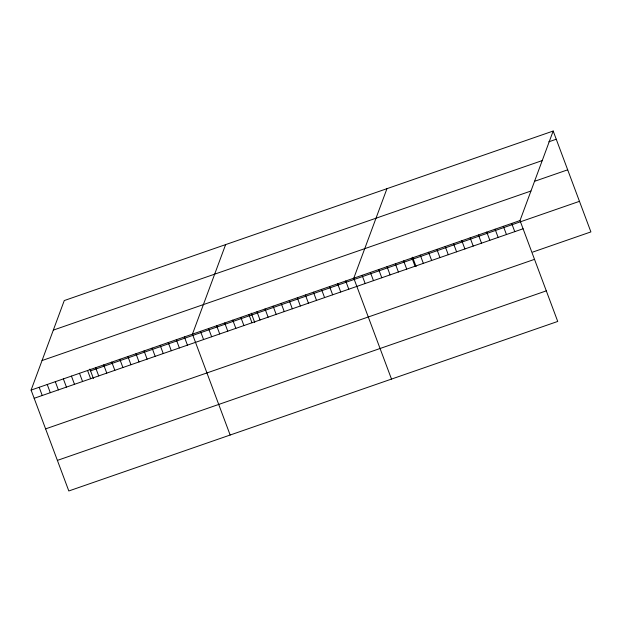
<?xml version="1.0" encoding="UTF-8"?>
<svg xmlns="http://www.w3.org/2000/svg" width="622" height="622" viewBox="0 0 622 622"><rect width="100%" height="100%" fill="white"/><g stroke="black" fill="none" stroke-linecap="round" stroke-linejoin="round"><path stroke-width="0.93" d="M553.183 131.032L520.008 220.561L557.732 321.442L68.817 490.968L31.1 390.087L64.268 300.558L553.183 131.032L590.9 231.913L532.72 252.089M225.615 244.609L192.439 334.146L230.156 435.027M386.954 188.668L353.778 278.197L391.502 379.086M548.767 141.832L556.247 139.242M53.321 330.103L542.236 160.577M534.438 181.352L567.684 169.822M42.047 360.542L530.955 191.016M31.1 390.087L520.008 220.561M90.555 370.852L579.463 201.334M34.171 398.29L523.079 228.772M45.6 428.877L534.516 259.351M57.387 460.389L546.295 290.863M511.696 223.446L514.767 231.648M503.385 226.322L506.456 234.533M495.073 229.207L498.144 237.417M486.762 232.092L489.833 240.294M478.45 234.968L481.521 243.179M470.139 237.853L473.21 246.063M461.827 240.737L464.898 248.94M453.516 243.614L456.587 251.824M445.204 246.499L448.275 254.709M436.893 249.383L439.964 257.586M428.581 252.26L431.652 260.47M420.27 255.144L423.341 263.355M412.58 257.22L416.095 266.613M411.958 258.029L415.029 266.232M403.647 260.906L406.718 269.116M395.335 263.79L398.407 272.001M387.024 266.675L390.095 274.877M378.712 269.551L381.784 277.762M370.401 272.436L373.472 280.646M362.09 275.321L365.161 283.523M345.715 280.996L348.786 289.207M337.645 283.795L340.716 292.006M329.582 286.594L332.646 294.797M321.512 289.385L324.583 297.596M313.449 292.185L316.512 300.395M305.379 294.983L308.45 303.194M297.308 297.782L300.379 305.985M289.246 300.574L292.317 308.784M281.175 303.373L284.246 311.583M273.112 306.172L276.176 314.382M265.042 308.971L268.113 317.173M256.979 311.762L260.043 319.972M251.241 313.161L254.756 322.561M248.909 314.561L251.98 322.771M240.846 317.36L243.91 325.57M232.776 320.159L235.847 328.362M224.705 322.95L227.776 331.161M216.643 325.749L219.714 333.96M208.572 328.548L211.643 336.759M200.509 331.347L203.573 339.55M184.376 336.937L187.44 345.148M176.306 339.736L179.377 347.947M168.243 342.535L171.307 350.738M160.173 345.334L163.244 353.537M152.102 348.126L155.173 356.336M144.04 350.925L147.111 359.135M135.969 353.724L139.04 361.934M127.907 356.523L130.97 364.725M119.836 359.314L122.907 367.524M111.773 362.113L114.837 370.323M103.703 364.912L106.774 373.122M95.632 367.711L98.704 375.913M89.902 369.103L93.417 378.503M87.57 370.502L90.641 378.712M79.499 373.301L82.57 381.511M71.437 376.1L74.5 384.31M63.366 378.899L66.437 387.102M55.304 381.69L58.367 389.901M47.233 384.489L50.304 392.7M39.17 387.288L42.234 395.499"/></g></svg>
